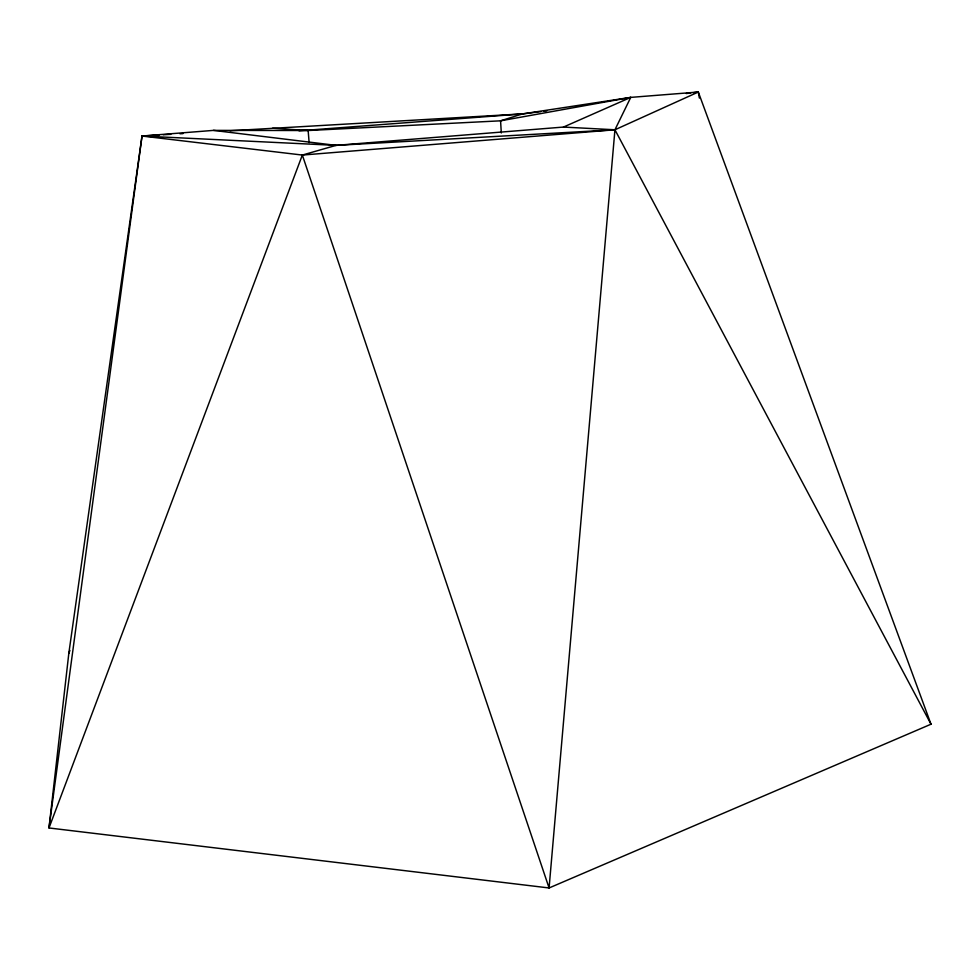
<?xml version="1.0" encoding="UTF-8"?>
<svg xmlns="http://www.w3.org/2000/svg" width="980" height="980" viewBox="0 0 980 980"><rect width="100%" height="100%" fill="white"/><g stroke="black" fill="none" stroke-linecap="round" stroke-linejoin="round"><path stroke-width="1.47" d="M299.01 130.83L522.536 113.901L630.753 97.388L614.938 129.776L549.082 887.966L49 827.965L68.821 653.317L142.014 136.036L213.469 130.389L308.149 130.524L500.572 120.822L630.753 97.388L698.311 92.034L931 724.208L549.082 887.966L302.342 155.061L142.014 136.036L49 827.965L302.342 155.061L336.042 145.371L563.451 127.069L614.938 129.776L698.311 92.034L699.365 98.061M68.821 653.317L69.923 650.463M563.451 127.069L630.753 97.388M540.715 111.647L522.536 113.901L500.572 120.822L501.307 132.949M543.753 111.267L546.779 110.887M686.184 93.553L690.729 92.978M693.767 92.61L698.311 92.034M302.342 155.061L614.938 129.776L931 724.208M614.938 129.776L336.042 145.371L142.014 136.036L158.711 135.044M163.268 134.775L170.851 134.321M179.965 133.77L182.99 133.599M230.043 130.781L522.536 113.901M142.014 136.036L146.596 135.889M151.165 135.73L158.785 135.485M272.538 128.245L308.149 130.524L309.129 142.615M213.469 130.389L336.042 145.371"/></g></svg>
